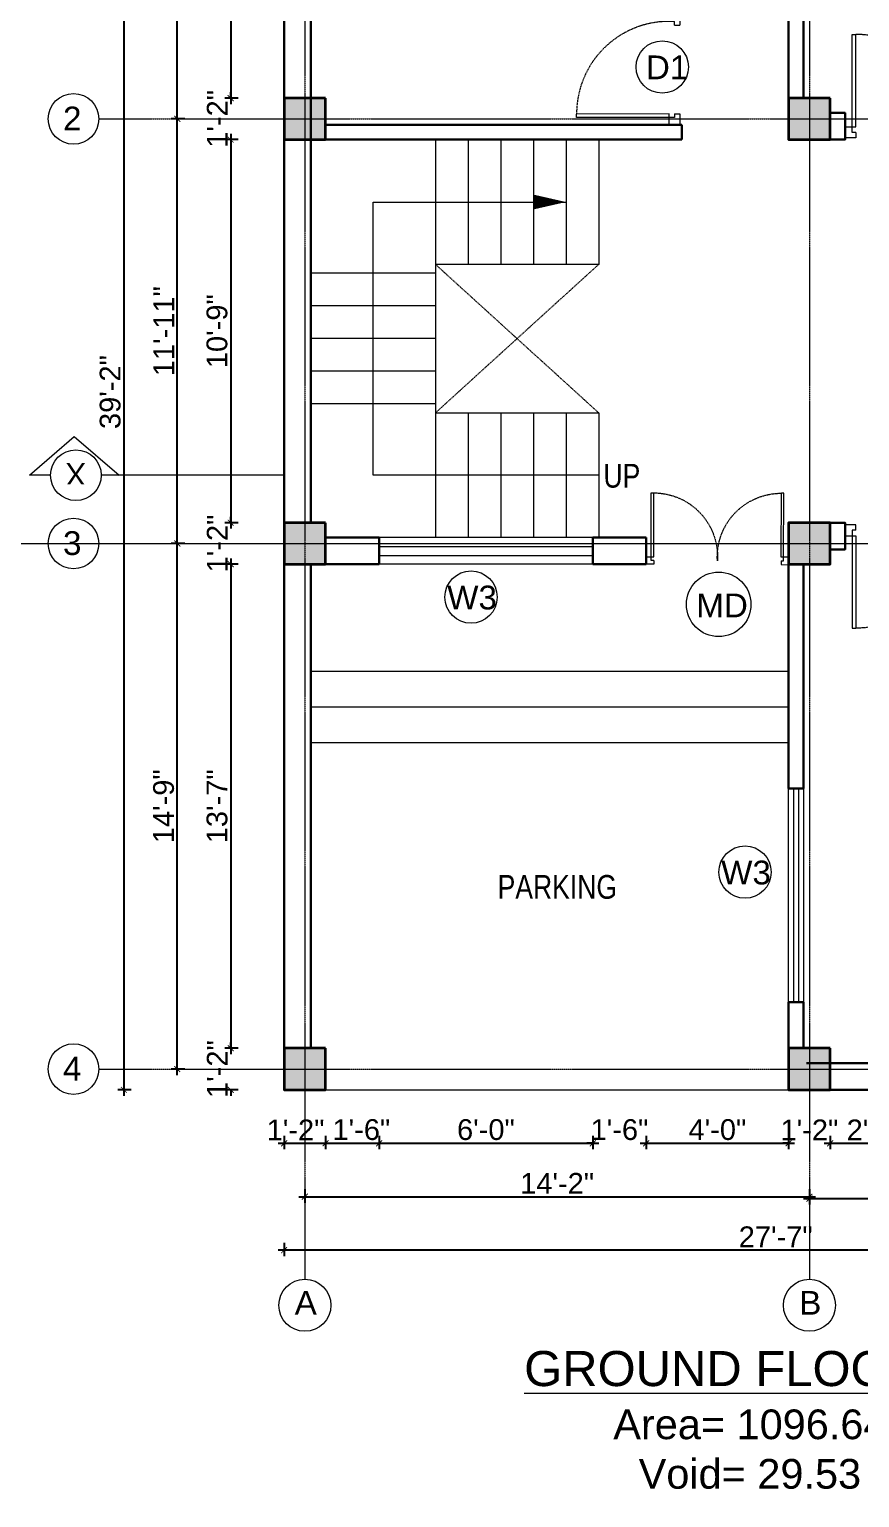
# Model space of a CAD drawing. Header units: inches. Extents: x 84707 to 107235, y 3922 to 10323.
# Drawn here: x 95261.7 to 95541.5, y 9548.2 to 10042.7 of the extents above; entities that cross this region are included whole.
import ezdxf

# ---------------------------------------------------------------- set-up
doc = ezdxf.new("R2010")
doc.units = ezdxf.units.IN
doc.header["$MEASUREMENT"] = 0
doc.linetypes.add('CENTER', pattern=[2, 1.25, -0.25, 0.25, -0.25])
doc.linetypes.add('HIDDEN', pattern=[0.375, 0.25, -0.125])
for name, color, linetype, lineweight in [('Annotate-Lite.w', 4, 'Continuous', 9), ('Annotations-Bold.w', 2, 'Continuous', 13), ('COLOUM', 3, 'Continuous', 35), ('DIM-2', 4, 'Continuous', 20), ('Door-Window.w', 4, 'Continuous', 15), ('HA', 254, 'Continuous', 9), ('stair', 6, 'Continuous', 5), ('text', 7, 'Continuous', 5), ('wall', 240, 'Continuous', 30), ('window', 130, 'Continuous', 13)]:
    doc.layers.add(name, color=color, linetype=linetype, lineweight=lineweight)
doc.styles.add('ARAIL', font='arial.ttf')
doc.styles.add('arial 1000', font='arial.ttf')
doc.styles.add('DIM', font='arial.ttf', dxfattribs={"width": 0.8})
doc.styles.add('gaurav', font='arial.ttf')
doc.dimstyles.new('8 inch dim', dxfattribs={"dimtxt": 7, "dimasz": 2, "dimexe": 2, "dimexo": 1, "dimgap": 1, "dimtad": 1, "dimdec": 0, "dimzin": 3, "dimdsep": 46, "dimlunit": 4, "dimtxsty": 'ARAIL', "dimblk": 'ARCHTICK', "dimcen": 0.09, "dimdle": 2, "dimadec": 0, "dimazin": 0, "dimtfac": 1, "dimtdec": 0, "dimtix": 1, "dimtofl": 0, "dimtmove": 1, "dimatfit": 3, "dimldrblk": 'ARCHTICK', "dimfxlon": 1, "dimtolj": 1, "dimtzin": 0, "dimarcsym": 0})

# ---------------------------------------------------------------- blocks, each defined once
blk = doc.blocks.new('column 14')
at = {"layer": 'COLOUM'}
h = blk.add_hatch(color=256, dxfattribs=at)
h.dxf.hatch_style = 1
h.paths.add_polyline_path([(7, 7), (-7, 7), (-7, -7), (7, -7)])
blk.add_lwpolyline([(7, 7), (7, -7), (-7, -7), (-7, 7)], close=True, dxfattribs=at)
blk = doc.blocks.new('FDFDRE')
at = {"layer": 'Door-Window.w', "ltscale": 3}
for p, q in [((165701.11, -58637.82), (165701.1, -58641.5)), ((165704.78, -58637.83), (165701.11, -58637.82)), ((165704.78, -58639.66), (165704.78, -58637.83)), ((165766.98, -58637.83), (165770.65, -58637.82)), ((165766.98, -58639.66), (165766.98, -58637.83)), ((165770.65, -58637.82), (165770.65, -58641.5)), ((165701.1, -58641.5), (165703.55, -58641.5)), ((165703.55, -58641.5), (165703.53, -58672.63)), ((165704.78, -58639.66), (165703.55, -58639.66)), ((165703.55, -58639.66), (165703.55, -58641.5)), ((165703.55, -58641.5), (165704.78, -58641.5)), ((165704.78, -58641.5), (165704.76, -58672.65)), ((165766.98, -58639.66), (165768.2, -58639.66)), ((165766.98, -58641.5), (165767, -58672.65)), ((165768.2, -58641.5), (165766.98, -58641.5)), ((165768.2, -58639.66), (165768.2, -58641.5)), ((165770.65, -58641.5), (165768.2, -58641.5)), ((165768.2, -58641.5), (165768.22, -58672.63)), ((165703.53, -58672.63), (165704.76, -58672.65)), ((165768.22, -58672.63), (165767, -58672.65))]:
    blk.add_line(p, q, dxfattribs=at)
at = {"layer": 'Door-Window.w', "color": 9, "linetype": 'HIDDEN', "lineweight": 18}
for centre, start, end in [((165704.78, -58641.5), 269.96183, 3.38353), ((165766.98, -58641.5), 176.61647, 270.03817)]:
    blk.add_arc(centre, 31.16, start, end, dxfattribs=at)
blk = doc.blocks.new('*U9')
at = {"layer": 'Door-Window.w', "ltscale": 3}
for p, q in [((11067.44, 10097.93), (11092.24, 10116.76)), ((11068.18, 10096.96), (11093, 10115.8)), ((11092.24, 10116.76), (11093, 10115.8)), ((11063.03, 10097.66), (11065.96, 10099.89)), ((11065.96, 10099.89), (11067.44, 10097.93)), ((11065.25, 10094.74), (11063.03, 10097.66)), ((11066.71, 10095.85), (11065.25, 10094.74)), ((11065.97, 10096.82), (11067.44, 10097.93)), ((11066.71, 10095.85), (11065.97, 10096.82)), ((11067.44, 10097.93), (11068.18, 10096.96)), ((11084.8, 10072.06), (11083.33, 10070.95)), ((11084.81, 10068.99), (11083.33, 10070.95)), ((11084.8, 10072.06), (11085.54, 10071.08)), ((11084.81, 10068.99), (11087.74, 10071.22)), ((11085.54, 10071.08), (11087, 10072.19)), ((11087.74, 10071.22), (11087, 10072.19))]:
    blk.add_line(p, q, dxfattribs=at)
at = {"layer": 'Door-Window.w', "color": 9, "linetype": 'HIDDEN', "lineweight": 18}
blk.add_arc((11068.18, 10096.96), 31.16, 307.2347, 37.1906, dxfattribs=at)
blk = doc.blocks.new('_ArchTick')
at = {"color": 0, "linetype": 'ByBlock', "const_width": 0.15}
blk.add_lwpolyline([(-0.5, -0.5), (0.5, 0.5)], dxfattribs=at)
blk = doc.blocks.new('*D86')
at = {"layer": 'Defpoints', "color": 0, "transparency": 16777216}
for p in [(95347.54, 10141.52), (95329.54, 10019.52), (95347.54, 10019.52)]:
    blk.add_point(p, dxfattribs=at)
at = {"layer": 'DIM-2', "color": 0, "lineweight": -2, "transparency": 16777216}
for p, q in [((95329.54, 10143.52), (95329.54, 10017.52)), ((95332.04, 10141.52), (95327.54, 10141.52)), ((95332.04, 10019.52), (95327.54, 10019.52))]:
    blk.add_line(p, q, dxfattribs=at)
at = {"layer": 'DIM-2', "color": 0, "lineweight": -2, "transparency": 16777216, "xscale": 2, "yscale": 2, "zscale": 2}
for p, rotation in [((95329.54, 10141.52), 90), ((95329.54, 10019.52), 270)]:
    blk.add_blockref('_ArchTick', p, dxfattribs=dict(at, rotation=rotation))
at = {"layer": 'DIM-2', "color": 0, "transparency": 16777216, "insert": (95324.96, 10080.52), "char_height": 7, "attachment_point": 5, "rotation": 90, "style": 'ARAIL'}
blk.add_mtext('\\A1;10\'-2"', dxfattribs=at)
blk = doc.blocks.new('*D64')
at = {"layer": 'Defpoints', "color": 0, "transparency": 16777216}
for p in [(95347.54, 10019.52), (95329.54, 10005.52), (95347.54, 10005.52)]:
    blk.add_point(p, dxfattribs=at)
at = {"layer": 'DIM-2', "color": 0, "lineweight": -2, "transparency": 16777216}
for p, q in [((95332.04, 10019.52), (95327.54, 10019.52)), ((95329.54, 10019.52), (95329.54, 10021.52)), ((95332.04, 10005.52), (95327.54, 10005.52)), ((95329.54, 10005.52), (95329.54, 10003.52))]:
    blk.add_line(p, q, dxfattribs=at)
at = {"layer": 'DIM-2', "color": 0, "lineweight": -2, "transparency": 16777216, "xscale": 2, "yscale": 2, "zscale": 2}
for p, rotation in [((95329.54, 10019.52), 270), ((95329.54, 10005.52), 90)]:
    blk.add_blockref('_ArchTick', p, dxfattribs=dict(at, rotation=rotation))
at = {"layer": 'DIM-2', "color": 0, "transparency": 16777216, "insert": (95325.02, 10012.52), "char_height": 7, "attachment_point": 5, "rotation": 90, "style": 'ARAIL'}
blk.add_mtext('\\A1;1\'-2"', dxfattribs=at)
blk = doc.blocks.new('*D65')
at = {"layer": 'Defpoints', "color": 0, "transparency": 16777216}
for p in [(95347.54, 10005.52), (95329.54, 9876.52), (95347.54, 9876.52)]:
    blk.add_point(p, dxfattribs=at)
at = {"layer": 'DIM-2', "color": 0, "lineweight": -2, "transparency": 16777216}
for p, q in [((95332.04, 10005.52), (95327.54, 10005.52)), ((95329.54, 10007.52), (95329.54, 9874.52)), ((95332.04, 9876.52), (95327.54, 9876.52))]:
    blk.add_line(p, q, dxfattribs=at)
at = {"layer": 'DIM-2', "color": 0, "lineweight": -2, "transparency": 16777216, "xscale": 2, "yscale": 2, "zscale": 2}
for p, rotation in [((95329.54, 10005.52), 90), ((95329.54, 9876.52), 270)]:
    blk.add_blockref('_ArchTick', p, dxfattribs=dict(at, rotation=rotation))
at = {"layer": 'DIM-2', "color": 0, "transparency": 16777216, "insert": (95324.96, 9941.02), "char_height": 7, "attachment_point": 5, "rotation": 90, "style": 'ARAIL'}
blk.add_mtext('\\A1;10\'-9"', dxfattribs=at)
blk = doc.blocks.new('*D66')
at = {"layer": 'Defpoints', "color": 0, "transparency": 16777216}
for p in [(95347.54, 9876.52), (95329.54, 9862.52), (95347.54, 9862.52)]:
    blk.add_point(p, dxfattribs=at)
at = {"layer": 'DIM-2', "color": 0, "lineweight": -2, "transparency": 16777216}
for p, q in [((95332.04, 9876.52), (95327.54, 9876.52)), ((95329.54, 9876.52), (95329.54, 9878.52)), ((95332.04, 9862.52), (95327.54, 9862.52)), ((95329.54, 9862.52), (95329.54, 9860.52))]:
    blk.add_line(p, q, dxfattribs=at)
at = {"layer": 'DIM-2', "color": 0, "lineweight": -2, "transparency": 16777216, "xscale": 2, "yscale": 2, "zscale": 2}
for p, rotation in [((95329.54, 9876.52), 270), ((95329.54, 9862.52), 90)]:
    blk.add_blockref('_ArchTick', p, dxfattribs=dict(at, rotation=rotation))
at = {"layer": 'DIM-2', "color": 0, "transparency": 16777216, "insert": (95325.02, 9869.52), "char_height": 7, "attachment_point": 5, "rotation": 90, "style": 'ARAIL'}
blk.add_mtext('\\A1;1\'-2"', dxfattribs=at)
blk = doc.blocks.new('*D67')
at = {"layer": 'Defpoints', "color": 0, "transparency": 16777216}
for p in [(95347.54, 9862.52), (95329.54, 9699.52), (95347.54, 9699.52)]:
    blk.add_point(p, dxfattribs=at)
at = {"layer": 'DIM-2', "color": 0, "lineweight": -2, "transparency": 16777216}
for p, q in [((95332.04, 9862.52), (95327.54, 9862.52)), ((95329.54, 9864.52), (95329.54, 9697.52)), ((95332.04, 9699.52), (95327.54, 9699.52))]:
    blk.add_line(p, q, dxfattribs=at)
at = {"layer": 'DIM-2', "color": 0, "lineweight": -2, "transparency": 16777216, "xscale": 2, "yscale": 2, "zscale": 2}
for p, rotation in [((95329.54, 9862.52), 90), ((95329.54, 9699.52), 270)]:
    blk.add_blockref('_ArchTick', p, dxfattribs=dict(at, rotation=rotation))
at = {"layer": 'DIM-2', "color": 0, "transparency": 16777216, "insert": (95324.96, 9781.02), "char_height": 7, "attachment_point": 5, "rotation": 90, "style": 'ARAIL'}
blk.add_mtext('\\A1;13\'-7"', dxfattribs=at)
blk = doc.blocks.new('*D68')
at = {"layer": 'Defpoints', "color": 0, "transparency": 16777216}
for p in [(95347.54, 9699.52), (95329.54, 9685.52), (95347.54, 9685.52)]:
    blk.add_point(p, dxfattribs=at)
at = {"layer": 'DIM-2', "color": 0, "lineweight": -2, "transparency": 16777216}
for p, q in [((95332.04, 9699.52), (95327.54, 9699.52)), ((95329.54, 9699.52), (95329.54, 9701.52)), ((95332.04, 9685.52), (95327.54, 9685.52)), ((95329.54, 9685.52), (95329.54, 9683.52))]:
    blk.add_line(p, q, dxfattribs=at)
at = {"layer": 'DIM-2', "color": 0, "lineweight": -2, "transparency": 16777216, "xscale": 2, "yscale": 2, "zscale": 2}
for p, rotation in [((95329.54, 9699.52), 270), ((95329.54, 9685.52), 90)]:
    blk.add_blockref('_ArchTick', p, dxfattribs=dict(at, rotation=rotation))
at = {"layer": 'DIM-2', "color": 0, "transparency": 16777216, "insert": (95325.02, 9692.52), "char_height": 7, "attachment_point": 5, "rotation": 90, "style": 'ARAIL'}
blk.add_mtext('\\A1;1\'-2"', dxfattribs=at)
blk = doc.blocks.new('*D69')
at = {"layer": 'Defpoints', "color": 0, "transparency": 16777216}
for p in [(95311.54, 9869.52), (95347.54, 9869.52), (95347.54, 9692.52)]:
    blk.add_point(p, dxfattribs=at)
at = {"layer": 'DIM-2', "color": 0, "lineweight": -2, "transparency": 16777216}
for p, q in [((95311.54, 9690.52), (95311.54, 9871.52)), ((95314.04, 9869.52), (95309.54, 9869.52)), ((95314.04, 9692.52), (95309.54, 9692.52))]:
    blk.add_line(p, q, dxfattribs=at)
at = {"layer": 'DIM-2', "color": 0, "lineweight": -2, "transparency": 16777216, "xscale": 2, "yscale": 2, "zscale": 2}
for p, rotation in [((95311.54, 9869.52), 90), ((95311.54, 9692.52), 270)]:
    blk.add_blockref('_ArchTick', p, dxfattribs=dict(at, rotation=rotation))
at = {"layer": 'DIM-2', "color": 0, "transparency": 16777216, "insert": (95306.96, 9781.02), "char_height": 7, "attachment_point": 5, "rotation": 90, "style": 'ARAIL'}
blk.add_mtext('\\A1;14\'-9"', dxfattribs=at)
blk = doc.blocks.new('*D80')
at = {"layer": 'Defpoints', "color": 0, "transparency": 16777216}
for p in [(95311.54, 10012.52), (95347.54, 10012.52), (95347.54, 9869.52)]:
    blk.add_point(p, dxfattribs=at)
at = {"layer": 'DIM-2', "color": 0, "lineweight": -2, "transparency": 16777216}
for p, q in [((95311.54, 9867.52), (95311.54, 10014.52)), ((95314.04, 10012.52), (95309.54, 10012.52)), ((95314.04, 9869.52), (95309.54, 9869.52))]:
    blk.add_line(p, q, dxfattribs=at)
at = {"layer": 'DIM-2', "color": 0, "lineweight": -2, "transparency": 16777216, "xscale": 2, "yscale": 2, "zscale": 2}
for p, rotation in [((95311.54, 10012.52), 90), ((95311.54, 9869.52), 270)]:
    blk.add_blockref('_ArchTick', p, dxfattribs=dict(at, rotation=rotation))
at = {"layer": 'DIM-2', "color": 0, "transparency": 16777216, "insert": (95307.02, 9941.02), "char_height": 7, "attachment_point": 5, "rotation": 90, "style": 'ARAIL'}
blk.add_mtext('\\A1;11\'-11"', dxfattribs=at)
blk = doc.blocks.new('*D81')
at = {"layer": 'Defpoints', "color": 0, "transparency": 16777216}
for p in [(95311.54, 10148.52), (95347.54, 10148.52), (95347.54, 10012.52)]:
    blk.add_point(p, dxfattribs=at)
at = {"layer": 'DIM-2', "color": 0, "lineweight": -2, "transparency": 16777216}
for p, q in [((95314.04, 10148.52), (95309.54, 10148.52)), ((95311.54, 10010.52), (95311.54, 10150.52)), ((95314.04, 10012.52), (95309.54, 10012.52))]:
    blk.add_line(p, q, dxfattribs=at)
at = {"layer": 'DIM-2', "color": 0, "lineweight": -2, "transparency": 16777216, "xscale": 2, "yscale": 2, "zscale": 2}
for p, rotation in [((95311.54, 10148.52), 90), ((95311.54, 10012.52), 270)]:
    blk.add_blockref('_ArchTick', p, dxfattribs=dict(at, rotation=rotation))
at = {"layer": 'DIM-2', "color": 0, "transparency": 16777216, "insert": (95307.02, 10080.52), "char_height": 7, "attachment_point": 5, "rotation": 90, "style": 'ARAIL'}
blk.add_mtext('\\A1;11\'-4"', dxfattribs=at)
blk = doc.blocks.new('*D39')
at = {"layer": 'Defpoints', "color": 0, "transparency": 16777216}
for p in [(95347.54, 10155.52), (95293.54, 9685.52), (95347.54, 9685.52)]:
    blk.add_point(p, dxfattribs=at)
at = {"layer": 'DIM-2', "color": 0, "lineweight": -2, "transparency": 16777216}
for p, q in [((95293.54, 10157.52), (95293.54, 9683.52)), ((95296.04, 10155.52), (95291.54, 10155.52)), ((95296.04, 9685.52), (95291.54, 9685.52))]:
    blk.add_line(p, q, dxfattribs=at)
at = {"layer": 'DIM-2', "color": 0, "lineweight": -2, "transparency": 16777216, "xscale": 2, "yscale": 2, "zscale": 2}
for p, rotation in [((95293.54, 10155.52), 90), ((95293.54, 9685.52), 270)]:
    blk.add_blockref('_ArchTick', p, dxfattribs=dict(at, rotation=rotation))
at = {"layer": 'DIM-2', "color": 0, "transparency": 16777216, "insert": (95288.96, 9920.52), "char_height": 7, "attachment_point": 5, "rotation": 90, "style": 'ARAIL'}
blk.add_mtext('\\A1;39\'-2"', dxfattribs=at)
blk = doc.blocks.new('*D40')
at = {"layer": 'Defpoints', "color": 0, "transparency": 16777216}
for p in [(95347.54, 9685.52), (95361.54, 9685.52), (95361.54, 9667.52)]:
    blk.add_point(p, dxfattribs=at)
at = {"layer": 'DIM-2', "color": 0, "lineweight": -2, "transparency": 16777216}
for p, q in [((95345.54, 9667.52), (95363.54, 9667.52)), ((95347.54, 9670.02), (95347.54, 9665.52)), ((95361.54, 9670.02), (95361.54, 9665.52))]:
    blk.add_line(p, q, dxfattribs=at)
at = {"layer": 'DIM-2', "color": 0, "lineweight": -2, "transparency": 16777216, "xscale": 2, "yscale": 2, "zscale": 2, "rotation": 180}
blk.add_blockref('_ArchTick', (95347.54, 9667.52), dxfattribs=at)
at = {"layer": 'DIM-2', "color": 0, "lineweight": -2, "transparency": 16777216, "xscale": 2, "yscale": 2, "zscale": 2}
blk.add_blockref('_ArchTick', (95361.54, 9667.52), dxfattribs=at)
at = {"layer": 'DIM-2', "color": 0, "transparency": 16777216, "insert": (95351.41, 9672.03), "char_height": 7, "attachment_point": 5, "style": 'ARAIL'}
blk.add_mtext('\\A1;1\'-2"', dxfattribs=at)
blk = doc.blocks.new('*D41')
at = {"layer": 'Defpoints', "color": 0, "transparency": 16777216}
for p in [(95379.54, 9862.52), (95361.54, 9685.52), (95379.54, 9667.52)]:
    blk.add_point(p, dxfattribs=at)
at = {"layer": 'DIM-2', "color": 0, "lineweight": -2, "transparency": 16777216}
for p, q in [((95359.54, 9667.52), (95381.54, 9667.52)), ((95361.54, 9670.02), (95361.54, 9665.52)), ((95379.54, 9670.02), (95379.54, 9665.52))]:
    blk.add_line(p, q, dxfattribs=at)
at = {"layer": 'DIM-2', "color": 0, "lineweight": -2, "transparency": 16777216, "xscale": 2, "yscale": 2, "zscale": 2, "rotation": 180}
blk.add_blockref('_ArchTick', (95361.54, 9667.52), dxfattribs=at)
at = {"layer": 'DIM-2', "color": 0, "lineweight": -2, "transparency": 16777216, "xscale": 2, "yscale": 2, "zscale": 2}
blk.add_blockref('_ArchTick', (95379.54, 9667.52), dxfattribs=at)
at = {"layer": 'DIM-2', "color": 0, "transparency": 16777216, "insert": (95373.57, 9672.09), "char_height": 7, "attachment_point": 5, "style": 'ARAIL'}
blk.add_mtext('\\A1;1\'-6"', dxfattribs=at)
blk = doc.blocks.new('*D42')
at = {"layer": 'Defpoints', "color": 0, "transparency": 16777216}
for p in [(95379.54, 9862.52), (95451.54, 9862.52), (95451.54, 9667.52)]:
    blk.add_point(p, dxfattribs=at)
at = {"layer": 'DIM-2', "color": 0, "lineweight": -2, "transparency": 16777216}
for p, q in [((95377.54, 9667.52), (95453.54, 9667.52)), ((95379.54, 9670.02), (95379.54, 9665.52)), ((95451.54, 9670.02), (95451.54, 9665.52))]:
    blk.add_line(p, q, dxfattribs=at)
at = {"layer": 'DIM-2', "color": 0, "lineweight": -2, "transparency": 16777216, "xscale": 2, "yscale": 2, "zscale": 2, "rotation": 180}
blk.add_blockref('_ArchTick', (95379.54, 9667.52), dxfattribs=at)
at = {"layer": 'DIM-2', "color": 0, "lineweight": -2, "transparency": 16777216, "xscale": 2, "yscale": 2, "zscale": 2}
blk.add_blockref('_ArchTick', (95451.54, 9667.52), dxfattribs=at)
at = {"layer": 'DIM-2', "color": 0, "transparency": 16777216, "insert": (95415.54, 9672.09), "char_height": 7, "attachment_point": 5, "style": 'ARAIL'}
blk.add_mtext('\\A1;6\'-0"', dxfattribs=at)
blk = doc.blocks.new('*D43')
at = {"layer": 'Defpoints', "color": 0, "transparency": 16777216}
for p in [(95451.54, 9862.52), (95469.54, 9862.52), (95469.54, 9667.52)]:
    blk.add_point(p, dxfattribs=at)
at = {"layer": 'DIM-2', "color": 0, "lineweight": -2, "transparency": 16777216}
for p, q in [((95451.54, 9667.52), (95449.54, 9667.52)), ((95451.54, 9670.02), (95451.54, 9665.52)), ((95469.54, 9670.02), (95469.54, 9665.52)), ((95469.54, 9667.52), (95471.54, 9667.52))]:
    blk.add_line(p, q, dxfattribs=at)
at = {"layer": 'DIM-2', "color": 0, "lineweight": -2, "transparency": 16777216, "xscale": 2, "yscale": 2, "zscale": 2}
blk.add_blockref('_ArchTick', (95451.54, 9667.52), dxfattribs=at)
at = {"layer": 'DIM-2', "color": 0, "lineweight": -2, "transparency": 16777216, "xscale": 2, "yscale": 2, "zscale": 2, "rotation": 180}
blk.add_blockref('_ArchTick', (95469.54, 9667.52), dxfattribs=at)
at = {"layer": 'DIM-2', "color": 0, "transparency": 16777216, "insert": (95460.54, 9672.09), "char_height": 7, "attachment_point": 5, "style": 'ARAIL'}
blk.add_mtext('\\A1;1\'-6"', dxfattribs=at)
blk = doc.blocks.new('*D44')
at = {"layer": 'Defpoints', "color": 0, "transparency": 16777216}
for p in [(95469.54, 9862.52), (95517.54, 9862.52), (95517.54, 9667.52)]:
    blk.add_point(p, dxfattribs=at)
at = {"layer": 'DIM-2', "color": 0, "lineweight": -2, "transparency": 16777216}
for p, q in [((95467.54, 9667.52), (95519.54, 9667.52)), ((95469.54, 9670.02), (95469.54, 9665.52)), ((95517.54, 9670.02), (95517.54, 9665.52))]:
    blk.add_line(p, q, dxfattribs=at)
at = {"layer": 'DIM-2', "color": 0, "lineweight": -2, "transparency": 16777216, "xscale": 2, "yscale": 2, "zscale": 2, "rotation": 180}
blk.add_blockref('_ArchTick', (95469.54, 9667.52), dxfattribs=at)
at = {"layer": 'DIM-2', "color": 0, "lineweight": -2, "transparency": 16777216, "xscale": 2, "yscale": 2, "zscale": 2}
blk.add_blockref('_ArchTick', (95517.54, 9667.52), dxfattribs=at)
at = {"layer": 'DIM-2', "color": 0, "transparency": 16777216, "insert": (95493.54, 9672.09), "char_height": 7, "attachment_point": 5, "style": 'ARAIL'}
blk.add_mtext('\\A1;4\'-0"', dxfattribs=at)
blk = doc.blocks.new('*D45')
at = {"layer": 'Defpoints', "color": 0, "transparency": 16777216}
for p in [(95517.54, 9862.52), (95531.54, 9685.52), (95531.54, 9667.52)]:
    blk.add_point(p, dxfattribs=at)
at = {"layer": 'DIM-2', "color": 0, "lineweight": -2, "transparency": 16777216}
for p, q in [((95517.54, 9667.52), (95515.54, 9667.52)), ((95517.54, 9670.02), (95517.54, 9665.52)), ((95531.54, 9670.02), (95531.54, 9665.52)), ((95531.54, 9667.52), (95533.54, 9667.52))]:
    blk.add_line(p, q, dxfattribs=at)
at = {"layer": 'DIM-2', "color": 0, "lineweight": -2, "transparency": 16777216, "xscale": 2, "yscale": 2, "zscale": 2}
blk.add_blockref('_ArchTick', (95517.54, 9667.52), dxfattribs=at)
at = {"layer": 'DIM-2', "color": 0, "lineweight": -2, "transparency": 16777216, "xscale": 2, "yscale": 2, "zscale": 2, "rotation": 180}
blk.add_blockref('_ArchTick', (95531.54, 9667.52), dxfattribs=at)
at = {"layer": 'DIM-2', "color": 0, "transparency": 16777216, "insert": (95524.54, 9672.03), "char_height": 7, "attachment_point": 5, "style": 'ARAIL'}
blk.add_mtext('\\A1;1\'-2"', dxfattribs=at)
blk = doc.blocks.new('*D46')
at = {"layer": 'Defpoints', "color": 0, "transparency": 16777216}
for p in [(95531.54, 9685.52), (95562.09, 9685.52), (95562.09, 9667.52)]:
    blk.add_point(p, dxfattribs=at)
at = {"layer": 'DIM-2', "color": 0, "lineweight": -2, "transparency": 16777216}
for p, q in [((95529.54, 9667.52), (95564.09, 9667.52)), ((95531.54, 9670.02), (95531.54, 9665.52)), ((95562.09, 9670.02), (95562.09, 9665.52))]:
    blk.add_line(p, q, dxfattribs=at)
at = {"layer": 'DIM-2', "color": 0, "lineweight": -2, "transparency": 16777216, "xscale": 2, "yscale": 2, "zscale": 2, "rotation": 180}
blk.add_blockref('_ArchTick', (95531.54, 9667.52), dxfattribs=at)
at = {"layer": 'DIM-2', "color": 0, "lineweight": -2, "transparency": 16777216, "xscale": 2, "yscale": 2, "zscale": 2}
blk.add_blockref('_ArchTick', (95562.09, 9667.52), dxfattribs=at)
at = {"layer": 'DIM-2', "color": 0, "transparency": 16777216, "insert": (95546.81, 9672.03), "char_height": 7, "attachment_point": 5, "style": 'ARAIL'}
blk.add_mtext('\\A1;2\'-7"', dxfattribs=at)
blk = doc.blocks.new('*D50')
at = {"layer": 'Defpoints', "color": 0, "transparency": 16777216}
for p in [(95354.54, 9685.52), (95524.54, 9685.52), (95524.54, 9649.52)]:
    blk.add_point(p, dxfattribs=at)
at = {"layer": 'DIM-2', "color": 0, "lineweight": -2, "transparency": 16777216}
for p, q in [((95352.54, 9649.52), (95526.54, 9649.52)), ((95354.54, 9652.02), (95354.54, 9647.52)), ((95524.54, 9652.02), (95524.54, 9647.52))]:
    blk.add_line(p, q, dxfattribs=at)
at = {"layer": 'DIM-2', "color": 0, "lineweight": -2, "transparency": 16777216, "xscale": 2, "yscale": 2, "zscale": 2, "rotation": 180}
blk.add_blockref('_ArchTick', (95354.54, 9649.52), dxfattribs=at)
at = {"layer": 'DIM-2', "color": 0, "lineweight": -2, "transparency": 16777216, "xscale": 2, "yscale": 2, "zscale": 2}
blk.add_blockref('_ArchTick', (95524.54, 9649.52), dxfattribs=at)
at = {"layer": 'DIM-2', "color": 0, "transparency": 16777216, "insert": (95439.54, 9654.03), "char_height": 7, "attachment_point": 5, "style": 'ARAIL'}
blk.add_mtext('\\A1;14\'-2"', dxfattribs=at)
blk = doc.blocks.new('*D51')
at = {"layer": 'Defpoints', "color": 0, "transparency": 16777216}
for p in [(95524.54, 9684.88), (95671.82, 9685.52), (95671.82, 9648.88)]:
    blk.add_point(p, dxfattribs=at)
at = {"layer": 'DIM-2', "color": 0, "lineweight": -2, "transparency": 16777216}
for p, q in [((95522.54, 9648.88), (95673.82, 9648.88)), ((95524.54, 9651.38), (95524.54, 9646.88)), ((95671.82, 9651.38), (95671.82, 9646.88))]:
    blk.add_line(p, q, dxfattribs=at)
at = {"layer": 'DIM-2', "color": 0, "lineweight": -2, "transparency": 16777216, "xscale": 2, "yscale": 2, "zscale": 2, "rotation": 180}
blk.add_blockref('_ArchTick', (95524.54, 9648.88), dxfattribs=at)
at = {"layer": 'DIM-2', "color": 0, "lineweight": -2, "transparency": 16777216, "xscale": 2, "yscale": 2, "zscale": 2}
blk.add_blockref('_ArchTick', (95671.82, 9648.88), dxfattribs=at)
at = {"layer": 'DIM-2', "color": 0, "transparency": 16777216, "insert": (95598.18, 9653.45), "char_height": 7, "attachment_point": 5, "style": 'ARAIL'}
blk.add_mtext('\\A1;12\'-3"', dxfattribs=at)
blk = doc.blocks.new('*D52')
at = {"layer": 'Defpoints', "color": 0, "transparency": 16777216}
for p in [(95347.54, 9685.52), (95678.82, 9685.52), (95347.54, 9631.52)]:
    blk.add_point(p, dxfattribs=at)
at = {"layer": 'DIM-2', "color": 0, "lineweight": -2, "transparency": 16777216}
for p, q in [((95347.54, 9634.02), (95347.54, 9629.52)), ((95678.82, 9634.02), (95678.82, 9629.52)), ((95680.82, 9631.52), (95345.54, 9631.52))]:
    blk.add_line(p, q, dxfattribs=at)
at = {"layer": 'DIM-2', "color": 0, "lineweight": -2, "transparency": 16777216, "xscale": 2, "yscale": 2, "zscale": 2, "rotation": 180}
blk.add_blockref('_ArchTick', (95347.54, 9631.52), dxfattribs=at)
at = {"layer": 'DIM-2', "color": 0, "lineweight": -2, "transparency": 16777216, "xscale": 2, "yscale": 2, "zscale": 2}
blk.add_blockref('_ArchTick', (95678.82, 9631.52), dxfattribs=at)
at = {"layer": 'DIM-2', "color": 0, "transparency": 16777216, "insert": (95513.18, 9636.03), "char_height": 7, "attachment_point": 5, "style": 'ARAIL'}
blk.add_mtext('\\A1;27\'-7"', dxfattribs=at)

msp = doc.modelspace()

# ---------------------------------------------------------------- linework, layer by layer
at = {"layer": 'Annotate-Lite.w', "ltscale": 0.005}
for centre, radius in [((95474.96, 10030), 8.81), ((95410.52, 9851.48), 8.81), ((95493.97, 9849.02), 10.86), ((95502.84, 9758.86), 8.81)]:
    msp.add_circle(centre, radius, dxfattribs=at)
at = {"layer": 'Annotations-Bold.w', "linetype": 'CENTER', "ltscale": 0.3}
for p, q in [((95354.54, 10233.31), (95354.54, 9621.74)), ((95524.54, 10233.31), (95524.54, 9621.74)), ((95285.12, 10012.52), (95771.37, 10012.52)), ((95285.12, 9869.52), (95771.37, 9869.52)), ((95285.12, 9692.52), (95771.37, 9692.52))]:
    msp.add_line(p, q, dxfattribs=at)
at = {"layer": 'DIM-2'}
msp.add_xline((87688.48, 9869.52), (1, 0), dxfattribs=at)
msp.add_lwpolyline([(95678.82, 9685.52), (95689.95, 9876.52), (95620.83, 9876.52), (95620.83, 9936.52), (95693.45, 9936.52), (95706.23, 10155.52), (95347.54, 10155.52), (95347.54, 9685.52), (95678.82, 9685.52)], dxfattribs=at)
for centre, radius in [((95276.59, 10012.52), 8.53), ((95276.59, 9869.52), 8.53), ((95276.59, 9692.52), 8.53), ((95354.54, 9612.97), 8.77), ((95524.54, 9612.97), 8.77)]:
    msp.add_circle(centre, radius, dxfattribs=at)
at = {"layer": 'HA', "linetype": 'HIDDEN'}
for p, q in [((95453.54, 9963.52), (95398.54, 9913.52)), ((95453.54, 9913.52), (95398.54, 9963.52))]:
    msp.add_line(p, q, dxfattribs=at)
at = {"layer": 'HA'}
msp.add_lwpolyline([(95453.54, 9892.52), (95377.54, 9892.52), (95377.54, 9984.52), (95442.54, 9984.52)], dxfattribs=at)
msp.add_lwpolyline([(95431.54, 9984.52, 5, 0, 0), (95442.54, 9984.52, 0, 0, 0)], format="xyseb", dxfattribs=at)
at = {"layer": 'stair'}
for p, q in [((95398.54, 9960.52), (95356.54, 9960.52)), ((95398.54, 9963.52), (95398.54, 9913.52)), ((95453.54, 9963.52), (95398.54, 9963.52)), ((95398.54, 9949.52), (95356.54, 9949.52)), ((95398.54, 9938.52), (95356.54, 9938.52)), ((95398.54, 9927.52), (95356.54, 9927.52)), ((95398.54, 9916.52), (95356.54, 9916.52)), ((95356.54, 9826.52), (95517.54, 9826.52)), ((95356.54, 9814.52), (95517.54, 9814.52)), ((95356.54, 9802.52), (95517.54, 9802.52))]:
    msp.add_line(p, q, dxfattribs=at)
for points in [[(95398.54, 10005.52), (95398.54, 9963.52)], [(95409.54, 10005.52), (95409.54, 9963.52)], [(95420.54, 10005.52), (95420.54, 9963.52)], [(95431.54, 10005.52), (95431.54, 9963.52)], [(95442.54, 10005.52), (95442.54, 9963.52)], [(95453.54, 10005.52), (95453.54, 9963.52)], [(95398.54, 9913.52), (95398.54, 9871.52)], [(95398.54, 9913.52), (95453.54, 9913.52), (95453.54, 9871.52)], [(95409.54, 9913.52), (95409.54, 9871.52)], [(95420.54, 9913.52), (95420.54, 9871.52)], [(95431.54, 9913.52), (95431.54, 9871.52)], [(95442.54, 9913.52), (95442.54, 9871.52)]]:
    msp.add_lwpolyline(points, dxfattribs=at)
at = {"layer": 'text'}
for points in [[(95268.85, 9892.52), (95261.71, 9892.52), (95276.85, 9905.6), (95291.99, 9892.52)], [(95347.54, 9892.52), (95285.92, 9892.52)]]:
    msp.add_lwpolyline(points, dxfattribs=at)
msp.add_circle((95277.38, 9892.52), 8.53, dxfattribs=at)
at = {"layer": 'wall'}
for p, q in [((95347.54, 10141.52), (95347.54, 9876.52)), ((95356.54, 10141.52), (95356.54, 9876.52)), ((95517.54, 10019.52), (95517.54, 10141.52)), ((95522.54, 10019.52), (95522.54, 10141.52)), ((95361.54, 10010.52), (95481.54, 10010.52)), ((95481.54, 10010.52), (95481.54, 10005.52)), ((95481.54, 10005.52), (95356.54, 10005.52)), ((95361.54, 10005.52), (95473.54, 10005.52)), ((95356.6, 9963.52), (95356.54, 9963.52)), ((95361.54, 9871.52), (95379.54, 9871.52)), ((95379.54, 9862.52), (95379.54, 9871.52)), ((95451.54, 9871.52), (95469.54, 9871.52)), ((95451.54, 9862.52), (95451.54, 9871.52)), ((95469.54, 9871.52), (95469.54, 9862.52)), ((95347.54, 9862.52), (95347.54, 9699.52)), ((95356.54, 9862.52), (95356.54, 9699.52)), ((95361.54, 9862.52), (95379.54, 9862.52)), ((95451.54, 9862.52), (95469.54, 9862.52)), ((95517.54, 9787.02), (95517.54, 9862.52)), ((95522.54, 9787.02), (95522.54, 9862.52)), ((95517.54, 9787.02), (95522.54, 9787.02)), ((95517.54, 9699.52), (95517.54, 9715.02)), ((95517.54, 9715.02), (95522.54, 9715.02)), ((95522.54, 9699.52), (95522.54, 9715.02)), ((95523.54, 9694.52), (95562.09, 9694.52)), ((95531.54, 9685.52), (95562.09, 9685.52))]:
    msp.add_line(p, q, dxfattribs=at)
for points in [[(95531.54, 10005.52), (95536.54, 10005.52), (95536.54, 10014.52), (95531.54, 10014.52)], [(95531.54, 9867.52), (95536.54, 9867.52), (95536.54, 9876.52), (95531.54, 9876.52)]]:
    msp.add_lwpolyline(points, close=True, dxfattribs=at)
at = {"layer": 'window'}
for p, q in [((95451.54, 9871.52), (95379.54, 9871.52)), ((95379.54, 9868.52), (95451.54, 9868.52)), ((95379.54, 9865.52), (95451.54, 9865.52)), ((95451.54, 9862.52), (95379.54, 9862.52)), ((95517.54, 9715.02), (95517.54, 9787.02)), ((95519.16, 9787.02), (95519.16, 9715.02)), ((95520.91, 9787.02), (95520.91, 9715.02)), ((95522.54, 9787.02), (95522.54, 9715.02))]:
    msp.add_line(p, q, dxfattribs=at)

# ---------------------------------------------------------------- block references
at = {"layer": 'Door-Window.w', "linetype": 'ByBlock'}
for p, xscale, yscale, zscale, rotation in [((110393.74, 11377.01), 0.9997907820917173, 0.9997907820917173, 0.9997907820917173, 142.8475757098404), ((96903.03, -4906.69), 0.999790782091718, 0.999790782091718, 0.999790782091718, 52.84757570984035), ((96903.03, 24788.65), -0.9997907820917175, 0.999790782091718, 0.999790782091718, 127.1524242901596)]:
    msp.add_blockref('*U9', p, dxfattribs=dict(at, xscale=xscale, yscale=yscale, zscale=zscale, rotation=rotation))
at = {"layer": 'Door-Window.w', "ltscale": 0.005, "xscale": -0.6902155511743937, "yscale": 0.6902155511743938, "zscale": 0.6902155511743937, "rotation": 179.8399049405623}
msp.add_blockref('FDFDRE', (-19012.59, -30290.49), dxfattribs=at)
at = {"layer": 'wall', "xscale": -1, "rotation": 270}
for p in [(95354.54, 10012.52), (95524.54, 10012.52), (95354.54, 9869.52), (95524.54, 9869.52), (95354.54, 9692.52), (95524.54, 9692.52)]:
    msp.add_blockref('column 14', p, dxfattribs=at)

# ---------------------------------------------------------------- texts
at = {"ltscale": 7, "char_height": 8, "width": 121.9318, "attachment_point": 8, "style": 'DIM'}
for s, insert in [('UP', (95461.35, 9888.22)), ('PARKING', (95439.6, 9749.76))]:
    msp.add_mtext(s, dxfattribs=dict(at, insert=insert))
at = {"layer": 'Annotate-Lite.w', "ltscale": 0.005, "char_height": 8, "attachment_point": 1, "style": 'gaurav'}
for s, insert in [('D1', (95469.44, 10033.87)), ('W3', (95402.49, 9855.32)), ('MD', (95486.42, 9852.67)), ('W3', (95494.8, 9762.71))]:
    msp.add_mtext_dynamic_manual_height_columns(s, width=8, gutter_width=100, heights=[0], dxfattribs=dict(at, insert=insert))
at = {"layer": 'Annotations-Bold.w', "linetype": 'CENTER', "ltscale": 1.5, "char_height": 8, "attachment_point": 1, "style": 'ARAIL'}
for s, insert in [('2', (95273.05, 10016.65)), ('3', (95273.05, 9873.65)), ('4', (95273.05, 9696.65))]:
    msp.add_mtext_dynamic_manual_height_columns(s, width=6.5393, gutter_width=100, heights=[0], dxfattribs=dict(at, insert=insert))
at = {"layer": 'DIM-2', "char_height": 8, "attachment_point": 1, "style": 'ARAIL'}
for s, insert in [('A', (95351.11, 9617.81)), ('B', (95521.11, 9617.81))]:
    msp.add_mtext_dynamic_manual_height_columns(s, width=6.5393, gutter_width=100, heights=[0], dxfattribs=dict(at, insert=insert))
at = {"layer": 'text', "insert": (95273.99, 9889.4), "char_height": 7.2, "attachment_point": 3, "rotation": 180, "style": 'ARAIL'}
msp.add_mtext_dynamic_manual_height_columns('X', width=125.4648, gutter_width=90, heights=[0], dxfattribs=at)
at = {"layer": 'text', "insert": (95519.62, 9572.88), "char_height": 11.811, "width": 316.0319, "attachment_point": 5, "style": 'arial 1000'}
msp.add_mtext('{\\LGROUND FLOOR PLAN\\P\\H0.84667x;\\lArea= 1096.64 sq.ft\\PVoid= 29.53 sq.ft}', dxfattribs=at)

# ---------------------------------------------------------------- dimensions: what is measured, and where the dimension line sits
at = {"layer": 'DIM-2'}
for base, p1, p2, picture, middle in [((95293.54, 9685.52), (95347.54, 10155.52), (95347.54, 9685.52), '*D39', (95288.96, 9920.52)), ((95311.54, 10148.52), (95347.54, 10012.52), (95347.54, 10148.52), '*D81', (95307.02, 10080.52)), ((95329.54, 10019.52), (95347.54, 10141.52), (95347.54, 10019.52), '*D86', (95324.96, 10080.52)), ((95329.54, 10005.52), (95347.54, 10019.52), (95347.54, 10005.52), '*D64', (95325.02, 10012.52)), ((95311.54, 10012.52), (95347.54, 9869.52), (95347.54, 10012.52), '*D80', (95307.02, 9941.02)), ((95329.54, 9876.52), (95347.54, 10005.52), (95347.54, 9876.52), '*D65', (95324.96, 9941.02)), ((95329.54, 9862.52), (95347.54, 9876.52), (95347.54, 9862.52), '*D66', (95325.02, 9869.52)), ((95311.54, 9869.52), (95347.54, 9692.52), (95347.54, 9869.52), '*D69', (95306.96, 9781.02)), ((95329.54, 9699.52), (95347.54, 9862.52), (95347.54, 9699.52), '*D67', (95324.96, 9781.02)), ((95329.54, 9685.52), (95347.54, 9699.52), (95347.54, 9685.52), '*D68', (95325.02, 9692.52))]:
    dim = msp.add_linear_dim(base=base, p1=p1, p2=p2, angle=90, dimstyle='8 inch dim', dxfattribs=at)
    dim.commit()
    dim.dimension.update_dxf_attribs({"geometry": picture, "text_midpoint": middle})
for base, p1, p2, picture, middle in [((95379.54, 9667.52), (95361.54, 9685.52), (95379.54, 9862.52), '*D41', (95373.57, 9667.52)), ((95361.54, 9667.52), (95347.54, 9685.52), (95361.54, 9685.52), '*D40', (95351.41, 9667.52))]:
    dim = msp.add_linear_dim(base=base, p1=p1, p2=p2, dimstyle='8 inch dim', dxfattribs=at)
    dim.commit()
    dim.dimension.update_dxf_attribs({"geometry": picture, "text_midpoint": middle, "dimtype": 128})
for base, p1, p2, picture, middle in [((95451.54, 9667.52), (95379.54, 9862.52), (95451.54, 9862.52), '*D42', (95415.54, 9672.09)), ((95469.54, 9667.52), (95451.54, 9862.52), (95469.54, 9862.52), '*D43', (95460.54, 9672.09)), ((95517.54, 9667.52), (95469.54, 9862.52), (95517.54, 9862.52), '*D44', (95493.54, 9672.09)), ((95531.54, 9667.52), (95517.54, 9862.52), (95531.54, 9685.52), '*D45', (95524.54, 9672.03)), ((95347.54, 9631.52), (95678.82, 9685.52), (95347.54, 9685.52), '*D52', (95513.18, 9636.03)), ((95524.54, 9649.52), (95354.54, 9685.52), (95524.54, 9685.52), '*D50', (95439.54, 9654.03)), ((95671.82, 9648.88), (95524.54, 9684.88), (95671.82, 9685.52), '*D51', (95598.18, 9653.45)), ((95562.09, 9667.52), (95531.54, 9685.52), (95562.09, 9685.52), '*D46', (95546.81, 9672.03))]:
    dim = msp.add_linear_dim(base=base, p1=p1, p2=p2, dimstyle='8 inch dim', dxfattribs=at)
    dim.commit()
    dim.dimension.update_dxf_attribs({"geometry": picture, "text_midpoint": middle})

doc.saveas('drawing.dxf')
